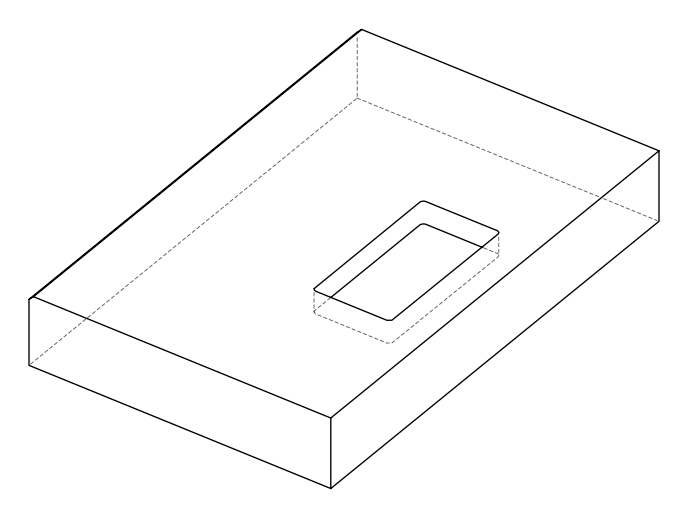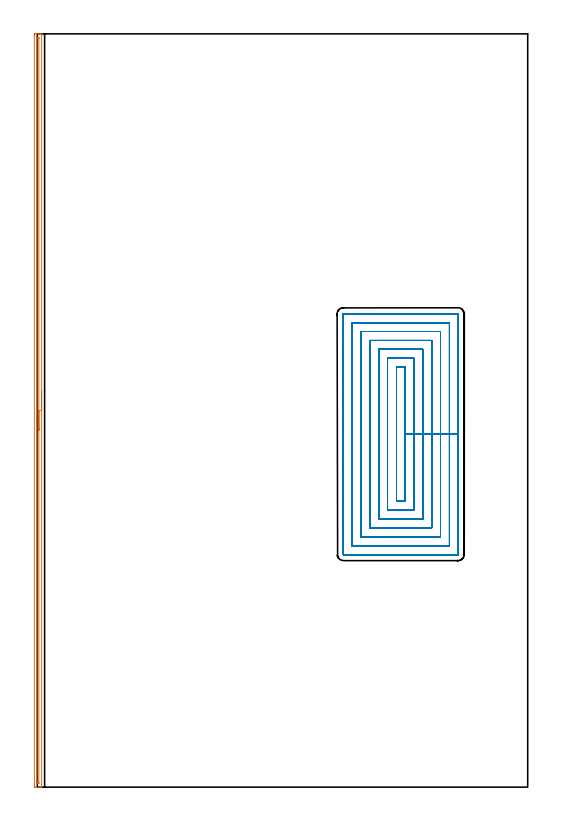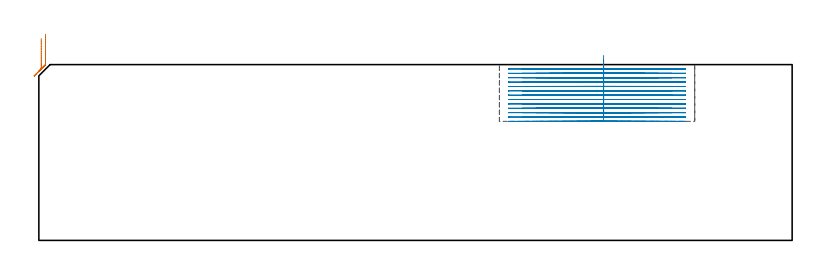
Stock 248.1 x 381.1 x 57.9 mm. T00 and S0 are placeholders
(PLAN: 2 operations, 1 tool changes, 53.8 min)
(1 AREA_MILL | FG_CHAMFER_SURFACE | UGT0205_001 | 6.25 min | 2609 mm3)
(2 MILL_RECTANGULAR_POCKET | POCKET_RECTANGULAR_STRAIGHT | UGT0201_014 | Follow Part, ap 1.5, ae 75% | 47.59 min | 153652 mm3)
(TOOL UGT0205_001 | Chamfer Mill 20 x 3 x 45 deg. | D20 FL50 Z2)
(TOOL UGT0201_014 | End mill 6 mm | D6 FL24 Z4)
(OP 1 AREA_MILL)
G17 G21 G94 G90
T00 M6
G54
G17 G0 G90 X2.2 Y200.55 S1061 M3
G43 Z67.9 H0
G94 G1 Y200.512 Z67.028 F250.
Y200.398 Z66.163
Y200.209 Z65.312
Y199.947 Z64.48
Y199.613 Z63.674
Y199.21 Z62.9
Y198.741 Z62.164
Y198.21 Z61.472
Y197.621 Z60.829
Y196.978 Z60.239
Y196.286 Z59.708
Y195.55 Z59.24
Y194.776 Z58.837
Y193.97 Z58.503
Y193.138 Z58.241
Y192.286 Z58.052
Y191.422 Z57.938
Y190.55 Z57.9
Y0.177
X2.197 Y0.01 Z57.888
X2.171 Y0.007 Z57.862
X1.788 Y0. Z57.487
X1.495 Z57.195
X0.793 Z56.488
X-0.444 Z55.253
X-0.98 Y0.001 Z54.715
X-1.226 Y0.003 Z54.469
X-1.491 Y0.009 Z54.205
X-1.494 Y0.105 Z54.202
X-1.499 Y0.624 Z54.201
X-1.5 Y1.149 Z54.2
Y380.107
X-1.499 Y380.476 Z54.201
X-1.494 Y380.994 Z54.203
X-1.491 Y381.091 Z54.205
X-0.98 Y381.1 Z54.715
X0.442 Z56.138
X0.793 Z56.488
X1.495 Z57.195
X1.788 Z57.488
X2.171 Y381.092 Z57.862
X2.204 Y381.09 Z57.895
X2.2 Y380.927 Z57.9
Y190.55
X0.786 Z56.486
X0.785 Y2.188 Z56.485
X0.784 Y2.078 Z56.484
X0.781 Y2.024 Z56.481
X0.78 Y2.016 Z56.48
X0.767 Y2.01 Z56.467
X0.692 Y2.007 Z56.392
X0.314 Y2.001 Z56.014
X0.053 Y2.004 Z55.753
X-0.061 Y2.008 Z55.639
X-0.079 Y2.01 Z55.621
X-0.081 Y2.028 Z55.619
X-0.084 Y2.081 Z55.616
X-0.085 Y2.188 Z55.615
X-0.086 Y2.404 Z55.614
X-0.085 Y378.908 Z55.615
X-0.083 Y379.018 Z55.617
X-0.081 Y379.072 Z55.619
X-0.079 Y379.09 Z55.621
X-0.057 Y379.092 Z55.643
X0.146 Y379.097 Z55.846
X0.386 Y379.099 Z56.086
X0.647 Y379.096 Z56.347
X0.761 Y379.092 Z56.461
X0.779 Y379.09 Z56.479
X0.781 Y379.072 Z56.481
X0.784 Y379.019 Z56.484
X0.785 Y378.911 Z56.485
X0.786 Y378.696 Z56.486
Y190.55
Y189.678 Z56.524
Y188.813 Z56.638
Y187.962 Z56.826
Y187.13 Z57.089
Y186.324 Z57.423
Y185.55 Z57.825
Y184.814 Z58.294
Y184.122 Z58.825
Y183.479 Z59.415
Y182.89 Z60.058
Y182.358 Z60.75
Y181.89 Z61.486
Y181.487 Z62.259
Y181.153 Z63.065
Y180.891 Z63.897
Y180.702 Z64.749
Y180.588 Z65.614
Y180.55 Z66.486
G0 Z67.9
M5
M2
(OP 2 MILL_RECTANGULAR_POCKET)
G17 G21 G94 G90
T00 M6
G54
G17 G0 G90 X186. Y161.985 S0 M3
G43 Z67.9 H0
Z60.9
G94 G1 Y178.55 Z56.461 F250.
Y212.5 F500.
X181.7
Y144.6
X186.
Y178.55
X190.5
Y217.
X177.2
Y140.1
X190.5
Y178.55
X195.
Y221.5
X172.7
Y135.6
X195.
Y178.55
X199.5
Y226.
X168.2
Y131.1
X199.5
Y178.55
X204.
Y230.5
X163.7
Y126.6
X204.
Y178.55
X208.5
Y235.
X159.2
Y122.1
X208.5
Y178.55
X213.
Y239.4
X212.995 Y239.455
X212.955 Y239.495
X212.9 Y239.5
X154.8
X154.745 Y239.495
X154.705 Y239.455
X154.7 Y239.4
Y117.7
X154.705 Y117.645
X154.745 Y117.605
X154.8 Y117.6
X212.9
X212.955 Y117.605
X212.995 Y117.645
X213. Y117.7
Y178.55
Y179.55
G0 X186. Y161.985 Z59.461
G1 Y178.55 Z55.023 F250.
Y212.5 F500.
X181.7
Y144.6
X186.
Y178.55
X190.5
Y217.
X177.2
Y140.1
X190.5
Y178.55
X195.
Y221.5
X172.7
Y135.6
X195.
Y178.55
X199.5
Y226.
X168.2
Y131.1
X199.5
Y178.55
X204.
Y230.5
X163.7
Y126.6
X204.
Y178.55
X208.5
Y235.
X159.2
Y122.1
X208.5
Y178.55
X213.
Y239.4
X212.995 Y239.455
X212.955 Y239.495
X212.9 Y239.5
X154.8
X154.745 Y239.495
X154.705 Y239.455
X154.7 Y239.4
Y117.7
X154.705 Y117.645
X154.745 Y117.605
X154.8 Y117.6
X212.9
X212.955 Y117.605
X212.995 Y117.645
X213. Y117.7
Y178.55
Y179.55
G0 X186. Y161.985 Z58.023
G1 Y178.55 Z53.585 F250.
Y212.5 F500.
X181.7
Y144.6
X186.
Y178.55
X190.5
Y217.
X177.2
Y140.1
X190.5
Y178.55
X195.
Y221.5
X172.7
Y135.6
X195.
Y178.55
X199.5
Y226.
X168.2
Y131.1
X199.5
Y178.55
X204.
Y230.5
X163.7
Y126.6
X204.
Y178.55
X208.5
Y235.
X159.2
Y122.1
X208.5
Y178.55
X213.
Y239.4
X212.995 Y239.455
X212.955 Y239.495
X212.9 Y239.5
X154.8
X154.745 Y239.495
X154.705 Y239.455
X154.7 Y239.4
Y117.7
X154.705 Y117.645
X154.745 Y117.605
X154.8 Y117.6
X212.9
X212.955 Y117.605
X212.995 Y117.645
X213. Y117.7
Y178.55
Y179.55
G0 X186. Y161.985 Z56.585
G1 Y178.55 Z52.146 F250.
Y212.5 F500.
X181.7
Y144.6
X186.
Y178.55
X190.5
Y217.
X177.2
Y140.1
X190.5
Y178.55
X195.
Y221.5
X172.7
Y135.6
X195.
Y178.55
X199.5
Y226.
X168.2
Y131.1
X199.5
Y178.55
X204.
Y230.5
X163.7
Y126.6
X204.
Y178.55
X208.5
Y235.
X159.2
Y122.1
X208.5
Y178.55
X213.
Y239.4
X212.995 Y239.455
X212.955 Y239.495
X212.9 Y239.5
X154.8
X154.745 Y239.495
X154.705 Y239.455
X154.7 Y239.4
Y117.7
X154.705 Y117.645
X154.745 Y117.605
X154.8 Y117.6
X212.9
X212.955 Y117.605
X212.995 Y117.645
X213. Y117.7
Y178.55
Y179.55
G0 X186. Y161.985 Z55.146
G1 Y178.55 Z50.708 F250.
Y212.5 F500.
X181.7
Y144.6
X186.
Y178.55
X190.5
Y217.
X177.2
Y140.1
X190.5
Y178.55
X195.
Y221.5
X172.7
Y135.6
X195.
Y178.55
X199.5
Y226.
X168.2
Y131.1
X199.5
Y178.55
X204.
Y230.5
X163.7
Y126.6
X204.
Y178.55
X208.5
Y235.
X159.2
Y122.1
X208.5
Y178.55
X213.
Y239.4
X212.995 Y239.455
X212.955 Y239.495
X212.9 Y239.5
X154.8
X154.745 Y239.495
X154.705 Y239.455
X154.7 Y239.4
Y117.7
X154.705 Y117.645
X154.745 Y117.605
X154.8 Y117.6
X212.9
X212.955 Y117.605
X212.995 Y117.645
X213. Y117.7
Y178.55
Y179.55
G0 X186. Y161.985 Z53.708
G1 Y178.55 Z49.269 F250.
Y212.5 F500.
X181.7
Y144.6
X186.
Y178.55
X190.5
Y217.
X177.2
Y140.1
X190.5
Y178.55
X195.
Y221.5
X172.7
Y135.6
X195.
Y178.55
X199.5
Y226.
X168.2
Y131.1
X199.5
Y178.55
X204.
Y230.5
X163.7
Y126.6
X204.
Y178.55
X208.5
Y235.
X159.2
Y122.1
X208.5
Y178.55
X213.
Y239.4
X212.995 Y239.455
X212.955 Y239.495
X212.9 Y239.5
X154.8
X154.745 Y239.495
X154.705 Y239.455
X154.7 Y239.4
Y117.7
X154.705 Y117.645
X154.745 Y117.605
X154.8 Y117.6
X212.9
X212.955 Y117.605
X212.995 Y117.645
X213. Y117.7
Y178.55
Y179.55
G0 X186. Y161.985 Z52.269
G1 Y178.55 Z47.831 F250.
Y212.5 F500.
X181.7
Y144.6
X186.
Y178.55
X190.5
Y217.
X177.2
Y140.1
X190.5
Y178.55
X195.
Y221.5
X172.7
Y135.6
X195.
Y178.55
X199.5
Y226.
X168.2
Y131.1
X199.5
Y178.55
X204.
Y230.5
X163.7
Y126.6
X204.
Y178.55
X208.5
Y235.
X159.2
Y122.1
X208.5
Y178.55
X213.
Y239.4
X212.995 Y239.455
X212.955 Y239.495
X212.9 Y239.5
X154.8
X154.745 Y239.495
X154.705 Y239.455
X154.7 Y239.4
Y117.7
X154.705 Y117.645
X154.745 Y117.605
X154.8 Y117.6
X212.9
X212.955 Y117.605
X212.995 Y117.645
X213. Y117.7
Y178.55
Y179.55
G0 X186. Y161.985 Z50.831
G1 Y178.55 Z46.392 F250.
Y212.5 F500.
X181.7
Y144.6
X186.
Y178.55
X190.5
Y217.
X177.2
Y140.1
X190.5
Y178.55
X195.
Y221.5
X172.7
Y135.6
X195.
Y178.55
X199.5
Y226.
X168.2
Y131.1
X199.5
Y178.55
X204.
Y230.5
X163.7
Y126.6
X204.
Y178.55
X208.5
Y235.
X159.2
Y122.1
X208.5
Y178.55
X213.
Y239.4
X212.995 Y239.455
X212.955 Y239.495
X212.9 Y239.5
X154.8
X154.745 Y239.495
X154.705 Y239.455
X154.7 Y239.4
Y117.7
X154.705 Y117.645
X154.745 Y117.605
X154.8 Y117.6
X212.9
X212.955 Y117.605
X212.995 Y117.645
X213. Y117.7
Y178.55
Y179.55
G0 X186. Y161.985 Z49.392
G1 Y178.55 Z44.954 F250.
Y212.5 F500.
X181.7
Y144.6
X186.
Y178.55
X190.5
Y217.
X177.2
Y140.1
X190.5
Y178.55
X195.
Y221.5
X172.7
Y135.6
X195.
Y178.55
X199.5
Y226.
X168.2
Y131.1
X199.5
Y178.55
X204.
Y230.5
X163.7
Y126.6
X204.
Y178.55
X208.5
Y235.
X159.2
Y122.1
X208.5
Y178.55
X213.
Y239.4
X212.995 Y239.455
X212.955 Y239.495
X212.9 Y239.5
X154.8
X154.745 Y239.495
X154.705 Y239.455
X154.7 Y239.4
Y117.7
X154.705 Y117.645
X154.745 Y117.605
X154.8 Y117.6
X212.9
X212.955 Y117.605
X212.995 Y117.645
X213. Y117.7
Y178.55
Y179.55
G0 X186. Y161.985 Z47.954
G1 Y178.55 Z43.515 F250.
Y212.5 F500.
X181.7
Y144.6
X186.
Y178.55
X190.5
Y217.
X177.2
Y140.1
X190.5
Y178.55
X195.
Y221.5
X172.7
Y135.6
X195.
Y178.55
X199.5
Y226.
X168.2
Y131.1
X199.5
Y178.55
X204.
Y230.5
X163.7
Y126.6
X204.
Y178.55
X208.5
Y235.
X159.2
Y122.1
X208.5
Y178.55
X213.
Y239.4
X212.995 Y239.455
X212.955 Y239.495
X212.9 Y239.5
X154.8
X154.745 Y239.495
X154.705 Y239.455
X154.7 Y239.4
Y117.7
X154.705 Y117.645
X154.745 Y117.605
X154.8 Y117.6
X212.9
X212.955 Y117.605
X212.995 Y117.645
X213. Y117.7
Y178.55
Y179.55
G0 X186. Y161.985 Z46.515
G1 Y178.55 Z42.077 F250.
Y212.5 F500.
X181.7
Y144.6
X186.
Y178.55
X190.5
Y217.
X177.2
Y140.1
X190.5
Y178.55
X195.
Y221.5
X172.7
Y135.6
X195.
Y178.55
X199.5
Y226.
X168.2
Y131.1
X199.5
Y178.55
X204.
Y230.5
X163.7
Y126.6
X204.
Y178.55
X208.5
Y235.
X159.2
Y122.1
X208.5
Y178.55
X213.
Y239.4
X212.995 Y239.455
X212.955 Y239.495
X212.9 Y239.5
X154.8
X154.745 Y239.495
X154.705 Y239.455
X154.7 Y239.4
Y117.7
X154.705 Y117.645
X154.745 Y117.605
X154.8 Y117.6
X212.9
X212.955 Y117.605
X212.995 Y117.645
X213. Y117.7
Y178.55
Y179.55
G0 X186. Y161.985 Z45.077
G1 Y178.55 Z40.638 F250.
Y212.5 F500.
X181.7
Y144.6
X186.
Y178.55
X190.5
Y217.
X177.2
Y140.1
X190.5
Y178.55
X195.
Y221.5
X172.7
Y135.6
X195.
Y178.55
X199.5
Y226.
X168.2
Y131.1
X199.5
Y178.55
X204.
Y230.5
X163.7
Y126.6
X204.
Y178.55
X208.5
Y235.
X159.2
Y122.1
X208.5
Y178.55
X213.
Y239.4
X212.995 Y239.455
X212.955 Y239.495
X212.9 Y239.5
X154.8
X154.745 Y239.495
X154.705 Y239.455
X154.7 Y239.4
Y117.7
X154.705 Y117.645
X154.745 Y117.605
X154.8 Y117.6
X212.9
X212.955 Y117.605
X212.995 Y117.645
X213. Y117.7
Y178.55
Y179.55
G0 X186. Y161.985 Z43.638
G1 Y178.55 Z39.2 F250.
Y212.5 F500.
X181.7
Y144.6
X186.
Y178.55
X190.5
Y217.
X177.2
Y140.1
X190.5
Y178.55
X195.
Y221.5
X172.7
Y135.6
X195.
Y178.55
X199.5
Y226.
X168.2
Y131.1
X199.5
Y178.55
X204.
Y230.5
X163.7
Y126.6
X204.
Y178.55
X208.5
Y235.
X159.2
Y122.1
X208.5
Y178.55
X213.
Y239.4
X212.995 Y239.455
X212.955 Y239.495
X212.9 Y239.5
X154.8
X154.745 Y239.495
X154.705 Y239.455
X154.7 Y239.4
Y117.7
X154.705 Y117.645
X154.745 Y117.605
X154.8 Y117.6
X212.9
X212.955 Y117.605
X212.995 Y117.645
X213. Y117.7
Y178.55
Y179.55
G0 Z67.9
M5
M2
